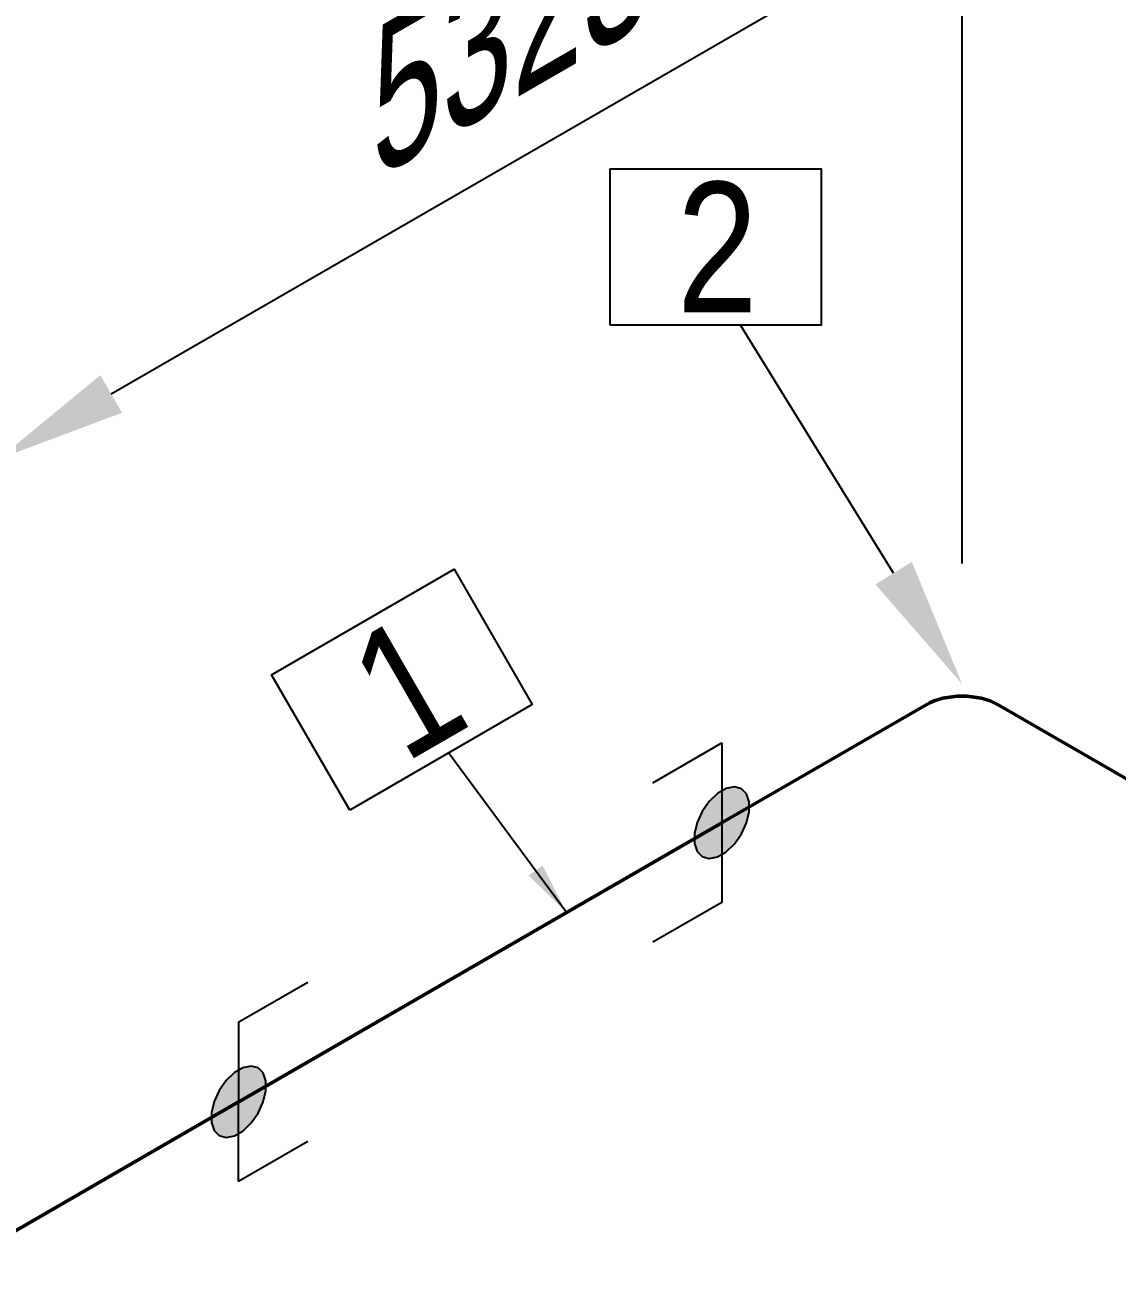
# Model space of a CAD drawing. Header units: millimetres. Extents: x 0 to 594, y 0 to 420.
# Drawn here: x 118.76 to 139.73, y 240.89 to 264.76 of the extents above; entities that cross this region are included whole.
import ezdxf
from ezdxf import colors
from ezdxf.entities.mleader import LeaderData, LeaderLine
from ezdxf.enums import TextEntityAlignment as Align
from ezdxf.math import Vec2, Vec3

# ---------------------------------------------------------------- set-up
doc = ezdxf.new("R2010")
doc.units = ezdxf.units.MM
doc.header["$LTSCALE"] = 0.25
for name, color, linetype in [('용접', 1, 'Continuous'), ('주석', 7, 'Continuous'), ('치수', 1, 'Continuous')]:
    doc.layers.add(name, color=color, linetype=linetype)
doc.layers.add('파이프 작은 보어', color=30, linetype='Continuous', lineweight=50)
doc.styles.add('AdskIsoAnnotation', font='arial.ttf', dxfattribs={"width": 0.8, "height": 1})
doc.styles.add('AdskIsoMetric', font='arial.ttf', dxfattribs={"width": 0.8, "height": 2.5})
doc.styles.add('AdskIsoMetric-30', font='arial.ttf', dxfattribs={"width": 0.8, "height": 2.5})
doc.styles.add('AdskIsoMetric30', font='arial.ttf', dxfattribs={"width": 0.8, "oblique": 30, "height": 2.5})
doc.styles.get("Standard").update_dxf_attribs({"font": 'arial.ttf'})
doc.dimstyles.new('AdskIsoMetric', dxfattribs={"dimtxt": 2.5, "dimasz": 2.5, "dimexe": 1, "dimexo": 2, "dimgap": 0.8, "dimtad": 1, "dimdec": 0, "dimrnd": 1, "dimzin": 0, "dimdsep": 46, "dimtxsty": 'AdskIsoMetric', "dimcen": 0, "dimclrt": 7, "dimadec": 0, "dimazin": 0, "dimtfac": 1, "dimtdec": 0, "dimtmove": 1, "dimatfit": 3, "dimfxl": 0, "dimfrac": 2, "dimtolj": 1, "dimtzin": 0, "dimarcsym": 0})

# ---------------------------------------------------------------- blocks, each defined once
blk = doc.blocks.new('*D77')
at = {"layer": 'Defpoints', "color": 0}
for p in [(151.45, 258.625), (136.755, 252.109), (151.45, 243.625)]:
    blk.add_point(p, dxfattribs=at)
at = {"layer": '치수', "color": 0, "lineweight": -2}
for p, q in [((136.755, 254.419), (136.755, 268.264)), ((138.92, 265.859), (149.285, 259.875)), ((151.45, 245.935), (151.45, 259.78))]:
    blk.add_line(p, q, dxfattribs=at)
at = {"layer": '치수', "color": 0}
for points in [[(139.129, 266.22), (138.712, 265.498), (136.755, 267.109)], [(149.493, 260.236), (149.077, 259.514), (151.45, 258.625)]]:
    blk.add_solid(points, dxfattribs=at)
at = {"layer": '치수', "color": 7, "insert": (144.103, 265.484), "char_height": 2.5, "attachment_point": 5, "rotation": 330, "style": 'AdskIsoMetric-30'}
blk.add_mtext('\\A1;1455', dxfattribs=at)
blk = doc.blocks.new('*D79')
at = {"layer": 'Defpoints', "color": 0}
for p in [(136.755, 267.109), (136.755, 252.109), (118.252, 241.426)]:
    blk.add_point(p, dxfattribs=at)
at = {"layer": '치수', "color": 0, "lineweight": -2}
for p, q in [((136.755, 254.419), (136.755, 268.264)), ((120.417, 257.676), (134.59, 265.859)), ((118.252, 243.736), (118.252, 257.581))]:
    blk.add_line(p, q, dxfattribs=at)
at = {"layer": '치수', "color": 0}
for points in [[(134.382, 266.22), (134.799, 265.498), (136.755, 267.109)], [(120.209, 258.037), (120.626, 257.315), (118.252, 256.426)]]:
    blk.add_solid(points, dxfattribs=at)
at = {"layer": '치수', "color": 7, "insert": (127.504, 264.385), "char_height": 2.5, "attachment_point": 5, "rotation": 30, "style": 'AdskIsoMetric30'}
blk.add_mtext('\\A1;5323', dxfattribs=at)
blk = doc.blocks.new('티-1-Iso2DSkew90')
at = {"color": 0, "linetype": 'ByBlock', "lineweight": -2, "extrusion": (0, 0.816497, 0.57735)}
for p, q in [((0, 0), (-5.303, 3.062)), ((0, 0), (4.612, 2.663)), ((-4.612, -2.663), (0, 0))]:
    blk.add_line(p, q, dxfattribs=at)
blk = doc.blocks.new('엘보우-13-Iso2DSkew90')
at = {"color": 0, "linetype": 'ByBlock', "lineweight": -2, "extrusion": (2.79591e-10, -0.816497, -0.57735)}
for p, q in [((-5.303, -3.062), (-0.691, -0.399)), ((0.691, -0.399), (5.303, -3.062))]:
    blk.add_line(p, q, dxfattribs=at)
at = {"linetype": 'ByBlock', "extrusion": (1.07448e-16, 3.67931e-26, -1)}
blk.add_ellipse((0, -0.798), major_axis=(-0.977, 0), ratio=0.57735, start_param=0.785398, end_param=2.356194, dxfattribs=at)
blk = doc.blocks.new('SocketWeld-1-IsoLeft')
blk.add_hatch(color=256).paths.add_polyline_path([(-0.0294, -0.0234), (-0.0291, -0.0234), (-0.0288, -0.0235), (-0.0285, -0.0236), (-0.0283, -0.0237), (-0.028, -0.0238), (-0.0277, -0.0239), (-0.0274, -0.0239), (-0.0271, -0.024), (-0.0268, -0.0241), (-0.0265, -0.0242), (-0.0263, -0.0243), (-0.026, -0.0244), (-0.0257, -0.0244), (-0.0254, -0.0245), (-0.0251, -0.0246), (-0.0248, -0.0247), (-0.0246, -0.0248), (-0.0243, -0.0249), (-0.024, -0.0249), (-0.0237, -0.025), (-0.0234, -0.0251), (-0.0231, -0.0252), (-0.0228, -0.0253), (-0.0226, -0.0254), (-0.0223, -0.0254), (-0.022, -0.0255), (-0.0217, -0.0256), (-0.0214, -0.0257), (-0.0211, -0.0258), (-0.0209, -0.0259), (-0.0206, -0.0259), (-0.0203, -0.026), (-0.02, -0.0261), (-0.0197, -0.0262), (-0.0194, -0.0263), (-0.0191, -0.0264), (-0.0189, -0.0265), (-0.0186, -0.0265), (-0.0183, -0.0266), (-0.018, -0.0267), (-0.0177, -0.0268), (-0.0174, -0.0269), (-0.0172, -0.027), (-0.0169, -0.027), (-0.0166, -0.0271), (-0.0163, -0.0272), (-0.016, -0.0273), (-0.0157, -0.0274), (-0.0155, -0.0275), (-0.0155, -0.0275), (-0.0151, -0.0275), (-0.0148, -0.0275), (-0.0145, -0.0275), (-0.0142, -0.0276), (-0.0139, -0.0276), (-0.0136, -0.0276), (-0.0132, -0.0277), (-0.0129, -0.0277), (-0.0126, -0.0277), (-0.0123, -0.0277), (-0.012, -0.0278), (-0.0117, -0.0278), (-0.0114, -0.0278), (-0.011, -0.0279), (-0.0107, -0.0279), (-0.0104, -0.0279), (-0.0101, -0.0279), (-0.0098, -0.028), (-0.0095, -0.028), (-0.0091, -0.028), (-0.0088, -0.0281), (-0.0085, -0.0281), (-0.0082, -0.0281), (-0.0079, -0.0281), (-0.0076, -0.0282), (-0.0073, -0.0282), (-0.0069, -0.0282), (-0.0066, -0.0283), (-0.0063, -0.0283), (-0.006, -0.0283), (-0.0057, -0.0283), (-0.0054, -0.0284), (-0.005, -0.0284), (-0.0047, -0.0284), (-0.0044, -0.0285), (-0.0041, -0.0285), (-0.0038, -0.0285), (-0.0035, -0.0286), (-0.0032, -0.0286), (-0.0028, -0.0286), (-0.0025, -0.0286), (-0.0022, -0.0287), (-0.0019, -0.0287), (-0.0016, -0.0287), (-0.0013, -0.0288), (-0.0009, -0.0288), (-0.0006, -0.0288), (-0.0003, -0.0288), (0, -0.0289), (0, -0.0289), (0.0003, -0.0288), (0.0006, -0.0288), (0.0009, -0.0288), (0.0013, -0.0288), (0.0016, -0.0287), (0.0019, -0.0287), (0.0022, -0.0287), (0.0025, -0.0286), (0.0028, -0.0286), (0.0032, -0.0286), (0.0035, -0.0286), (0.0038, -0.0285), (0.0041, -0.0285), (0.0044, -0.0285), (0.0047, -0.0284), (0.005, -0.0284), (0.0054, -0.0284), (0.0057, -0.0283), (0.006, -0.0283), (0.0063, -0.0283), (0.0066, -0.0283), (0.0069, -0.0282), (0.0073, -0.0282), (0.0076, -0.0282), (0.0079, -0.0281), (0.0082, -0.0281), (0.0085, -0.0281), (0.0088, -0.0281), (0.0091, -0.028), (0.0095, -0.028), (0.0098, -0.028), (0.0101, -0.0279), (0.0104, -0.0279), (0.0107, -0.0279), (0.011, -0.0279), (0.0114, -0.0278), (0.0117, -0.0278), (0.012, -0.0278), (0.0123, -0.0277), (0.0126, -0.0277), (0.0129, -0.0277), (0.0132, -0.0277), (0.0136, -0.0276), (0.0139, -0.0276), (0.0142, -0.0276), (0.0145, -0.0275), (0.0148, -0.0275), (0.0151, -0.0275), (0.0155, -0.0275), (0.0155, -0.0275), (0.0157, -0.0274), (0.016, -0.0273), (0.0163, -0.0272), (0.0166, -0.0271), (0.0169, -0.027), (0.0172, -0.027), (0.0174, -0.0269), (0.0177, -0.0268), (0.018, -0.0267), (0.0183, -0.0266), (0.0186, -0.0265), (0.0189, -0.0265), (0.0191, -0.0264), (0.0194, -0.0263), (0.0197, -0.0262), (0.02, -0.0261), (0.0203, -0.026), (0.0206, -0.0259), (0.0209, -0.0259), (0.0211, -0.0258), (0.0214, -0.0257), (0.0217, -0.0256), (0.022, -0.0255), (0.0223, -0.0254), (0.0226, -0.0254), (0.0228, -0.0253), (0.0231, -0.0252), (0.0234, -0.0251), (0.0237, -0.025), (0.024, -0.0249), (0.0243, -0.0249), (0.0246, -0.0248), (0.0248, -0.0247), (0.0251, -0.0246), (0.0254, -0.0245), (0.0257, -0.0244), (0.026, -0.0244), (0.0263, -0.0243), (0.0265, -0.0242), (0.0268, -0.0241), (0.0271, -0.024), (0.0274, -0.0239), (0.0277, -0.0239), (0.028, -0.0238), (0.0283, -0.0237), (0.0285, -0.0236), (0.0288, -0.0235), (0.0291, -0.0234), (0.0294, -0.0234), (0.0294, -0.0234), (0.0296, -0.0232), (0.0298, -0.0231), (0.0301, -0.023), (0.0303, -0.0228), (0.0305, -0.0227), (0.0307, -0.0226), (0.031, -0.0224), (0.0312, -0.0223), (0.0314, -0.0222), (0.0316, -0.0221), (0.0319, -0.0219), (0.0321, -0.0218), (0.0323, -0.0217), (0.0325, -0.0215), (0.0328, -0.0214), (0.033, -0.0213), (0.0332, -0.0211), (0.0335, -0.021), (0.0337, -0.0209), (0.0339, -0.0207), (0.0341, -0.0206), (0.0344, -0.0205), (0.0346, -0.0204), (0.0348, -0.0202), (0.035, -0.0201), (0.0353, -0.02), (0.0355, -0.0198), (0.0357, -0.0197), (0.0359, -0.0196), (0.0362, -0.0194), (0.0364, -0.0193), (0.0366, -0.0192), (0.0368, -0.0191), (0.0371, -0.0189), (0.0373, -0.0188), (0.0375, -0.0187), (0.0377, -0.0185), (0.038, -0.0184), (0.0382, -0.0183), (0.0384, -0.0181), (0.0386, -0.018), (0.0389, -0.0179), (0.0391, -0.0177), (0.0393, -0.0176), (0.0395, -0.0175), (0.0398, -0.0174), (0.04, -0.0172), (0.0402, -0.0171), (0.0405, -0.017), (0.0405, -0.017), (0.0406, -0.0168), (0.0407, -0.0166), (0.0409, -0.0165), (0.041, -0.0163), (0.0412, -0.0161), (0.0413, -0.016), (0.0415, -0.0158), (0.0416, -0.0157), (0.0418, -0.0155), (0.0419, -0.0153), (0.042, -0.0152), (0.0422, -0.015), (0.0423, -0.0148), (0.0425, -0.0147), (0.0426, -0.0145), (0.0428, -0.0143), (0.0429, -0.0142), (0.0431, -0.014), (0.0432, -0.0138), (0.0433, -0.0137), (0.0435, -0.0135), (0.0436, -0.0134), (0.0438, -0.0132), (0.0439, -0.013), (0.0441, -0.0129), (0.0442, -0.0127), (0.0444, -0.0125), (0.0445, -0.0124), (0.0447, -0.0122), (0.0448, -0.012), (0.0449, -0.0119), (0.0451, -0.0117), (0.0452, -0.0115), (0.0454, -0.0114), (0.0455, -0.0112), (0.0457, -0.0111), (0.0458, -0.0109), (0.046, -0.0107), (0.0461, -0.0106), (0.0462, -0.0104), (0.0464, -0.0102), (0.0465, -0.0101), (0.0467, -0.0099), (0.0468, -0.0097), (0.047, -0.0096), (0.0471, -0.0094), (0.0473, -0.0092), (0.0474, -0.0091), (0.0476, -0.0089), (0.0476, -0.0089), (0.0476, -0.0087), (0.0477, -0.0086), (0.0477, -0.0084), (0.0478, -0.0082), (0.0478, -0.008), (0.0479, -0.0078), (0.0479, -0.0076), (0.048, -0.0075), (0.048, -0.0073), (0.0481, -0.0071), (0.0481, -0.0069), (0.0482, -0.0067), (0.0482, -0.0066), (0.0483, -0.0064), (0.0483, -0.0062), (0.0484, -0.006), (0.0484, -0.0058), (0.0485, -0.0056), (0.0485, -0.0055), (0.0486, -0.0053), (0.0486, -0.0051), (0.0487, -0.0049), (0.0487, -0.0047), (0.0488, -0.0046), (0.0488, -0.0044), (0.0489, -0.0042), (0.0489, -0.004), (0.049, -0.0038), (0.049, -0.0036), (0.0491, -0.0035), (0.0491, -0.0033), (0.0492, -0.0031), (0.0492, -0.0029), (0.0493, -0.0027), (0.0493, -0.0025), (0.0494, -0.0024), (0.0494, -0.0022), (0.0495, -0.002), (0.0495, -0.0018), (0.0496, -0.0016), (0.0496, -0.0015), (0.0497, -0.0013), (0.0497, -0.0011), (0.0498, -0.0009), (0.0498, -0.0007), (0.0499, -0.0005), (0.0499, -0.0004), (0.05, -0.0002), (0.05, 0), (0.05, 0), (0.05, 0.0002), (0.0499, 0.0004), (0.0499, 0.0005), (0.0498, 0.0007), (0.0498, 0.0009), (0.0497, 0.0011), (0.0497, 0.0013), (0.0496, 0.0015), (0.0496, 0.0016), (0.0495, 0.0018), (0.0495, 0.002), (0.0494, 0.0022), (0.0494, 0.0024), (0.0493, 0.0025), (0.0493, 0.0027), (0.0492, 0.0029), (0.0492, 0.0031), (0.0491, 0.0033), (0.0491, 0.0035), (0.049, 0.0036), (0.049, 0.0038), (0.0489, 0.004), (0.0489, 0.0042), (0.0488, 0.0044), (0.0488, 0.0046), (0.0487, 0.0047), (0.0487, 0.0049), (0.0486, 0.0051), (0.0486, 0.0053), (0.0485, 0.0055), (0.0485, 0.0056), (0.0484, 0.0058), (0.0484, 0.006), (0.0483, 0.0062), (0.0483, 0.0064), (0.0482, 0.0066), (0.0482, 0.0067), (0.0481, 0.0069), (0.0481, 0.0071), (0.048, 0.0073), (0.048, 0.0075), (0.0479, 0.0076), (0.0479, 0.0078), (0.0478, 0.008), (0.0478, 0.0082), (0.0477, 0.0084), (0.0477, 0.0086), (0.0476, 0.0087), (0.0476, 0.0089), (0.0476, 0.0089), (0.0474, 0.0091), (0.0473, 0.0092), (0.0471, 0.0094), (0.047, 0.0096), (0.0468, 0.0097), (0.0467, 0.0099), (0.0465, 0.0101), (0.0464, 0.0102), (0.0462, 0.0104), (0.0461, 0.0106), (0.046, 0.0107), (0.0458, 0.0109), (0.0457, 0.0111), (0.0455, 0.0112), (0.0454, 0.0114), (0.0452, 0.0115), (0.0451, 0.0117), (0.0449, 0.0119), (0.0448, 0.012), (0.0447, 0.0122), (0.0445, 0.0124), (0.0444, 0.0125), (0.0442, 0.0127), (0.0441, 0.0129), (0.0439, 0.013), (0.0438, 0.0132), (0.0436, 0.0134), (0.0435, 0.0135), (0.0433, 0.0137), (0.0432, 0.0138), (0.0431, 0.014), (0.0429, 0.0142), (0.0428, 0.0143), (0.0426, 0.0145), (0.0425, 0.0147), (0.0423, 0.0148), (0.0422, 0.015), (0.042, 0.0152), (0.0419, 0.0153), (0.0418, 0.0155), (0.0416, 0.0157), (0.0415, 0.0158), (0.0413, 0.016), (0.0412, 0.0161), (0.041, 0.0163), (0.0409, 0.0165), (0.0407, 0.0166), (0.0406, 0.0168), (0.0405, 0.017), (0.0405, 0.017), (0.0402, 0.0171), (0.04, 0.0172), (0.0398, 0.0174), (0.0395, 0.0175), (0.0393, 0.0176), (0.0391, 0.0177), (0.0389, 0.0179), (0.0386, 0.018), (0.0384, 0.0181), (0.0382, 0.0183), (0.038, 0.0184), (0.0377, 0.0185), (0.0375, 0.0187), (0.0373, 0.0188), (0.0371, 0.0189), (0.0368, 0.0191), (0.0366, 0.0192), (0.0364, 0.0193), (0.0362, 0.0194), (0.0359, 0.0196), (0.0357, 0.0197), (0.0355, 0.0198), (0.0353, 0.02), (0.035, 0.0201), (0.0348, 0.0202), (0.0346, 0.0204), (0.0344, 0.0205), (0.0341, 0.0206), (0.0339, 0.0207), (0.0337, 0.0209), (0.0335, 0.021), (0.0332, 0.0211), (0.033, 0.0213), (0.0328, 0.0214), (0.0325, 0.0215), (0.0323, 0.0217), (0.0321, 0.0218), (0.0319, 0.0219), (0.0316, 0.0221), (0.0314, 0.0222), (0.0312, 0.0223), (0.031, 0.0224), (0.0307, 0.0226), (0.0305, 0.0227), (0.0303, 0.0228), (0.0301, 0.023), (0.0298, 0.0231), (0.0296, 0.0232), (0.0294, 0.0234), (0.0294, 0.0234), (0.0291, 0.0234), (0.0288, 0.0235), (0.0285, 0.0236), (0.0283, 0.0237), (0.028, 0.0238), (0.0277, 0.0239), (0.0274, 0.0239), (0.0271, 0.024), (0.0268, 0.0241), (0.0265, 0.0242), (0.0263, 0.0243), (0.026, 0.0244), (0.0257, 0.0244), (0.0254, 0.0245), (0.0251, 0.0246), (0.0248, 0.0247), (0.0246, 0.0248), (0.0243, 0.0249), (0.024, 0.0249), (0.0237, 0.025), (0.0234, 0.0251), (0.0231, 0.0252), (0.0228, 0.0253), (0.0226, 0.0254), (0.0223, 0.0254), (0.022, 0.0255), (0.0217, 0.0256), (0.0214, 0.0257), (0.0211, 0.0258), (0.0209, 0.0259), (0.0206, 0.0259), (0.0203, 0.026), (0.02, 0.0261), (0.0197, 0.0262), (0.0194, 0.0263), (0.0191, 0.0264), (0.0189, 0.0265), (0.0186, 0.0265), (0.0183, 0.0266), (0.018, 0.0267), (0.0177, 0.0268), (0.0174, 0.0269), (0.0172, 0.027), (0.0169, 0.027), (0.0166, 0.0271), (0.0163, 0.0272), (0.016, 0.0273), (0.0157, 0.0274), (0.0155, 0.0275), (0.0155, 0.0275), (0.0151, 0.0275), (0.0148, 0.0275), (0.0145, 0.0275), (0.0142, 0.0276), (0.0139, 0.0276), (0.0136, 0.0276), (0.0132, 0.0277), (0.0129, 0.0277), (0.0126, 0.0277), (0.0123, 0.0277), (0.012, 0.0278), (0.0117, 0.0278), (0.0114, 0.0278), (0.011, 0.0279), (0.0107, 0.0279), (0.0104, 0.0279), (0.0101, 0.0279), (0.0098, 0.028), (0.0095, 0.028), (0.0091, 0.028), (0.0088, 0.0281), (0.0085, 0.0281), (0.0082, 0.0281), (0.0079, 0.0281), (0.0076, 0.0282), (0.0073, 0.0282), (0.0069, 0.0282), (0.0066, 0.0283), (0.0063, 0.0283), (0.006, 0.0283), (0.0057, 0.0283), (0.0054, 0.0284), (0.005, 0.0284), (0.0047, 0.0284), (0.0044, 0.0285), (0.0041, 0.0285), (0.0038, 0.0285), (0.0035, 0.0286), (0.0032, 0.0286), (0.0028, 0.0286), (0.0025, 0.0286), (0.0022, 0.0287), (0.0019, 0.0287), (0.0016, 0.0287), (0.0013, 0.0288), (0.0009, 0.0288), (0.0006, 0.0288), (0.0003, 0.0288), (0, 0.0289), (0, 0.0289), (-0.0003, 0.0288), (-0.0006, 0.0288), (-0.0009, 0.0288), (-0.0013, 0.0288), (-0.0016, 0.0287), (-0.0019, 0.0287), (-0.0022, 0.0287), (-0.0025, 0.0286), (-0.0028, 0.0286), (-0.0032, 0.0286), (-0.0035, 0.0286), (-0.0038, 0.0285), (-0.0041, 0.0285), (-0.0044, 0.0285), (-0.0047, 0.0284), (-0.005, 0.0284), (-0.0054, 0.0284), (-0.0057, 0.0283), (-0.006, 0.0283), (-0.0063, 0.0283), (-0.0066, 0.0283), (-0.0069, 0.0282), (-0.0073, 0.0282), (-0.0076, 0.0282), (-0.0079, 0.0281), (-0.0082, 0.0281), (-0.0085, 0.0281), (-0.0088, 0.0281), (-0.0091, 0.028), (-0.0095, 0.028), (-0.0098, 0.028), (-0.0101, 0.0279), (-0.0104, 0.0279), (-0.0107, 0.0279), (-0.011, 0.0279), (-0.0114, 0.0278), (-0.0117, 0.0278), (-0.012, 0.0278), (-0.0123, 0.0277), (-0.0126, 0.0277), (-0.0129, 0.0277), (-0.0132, 0.0277), (-0.0136, 0.0276), (-0.0139, 0.0276), (-0.0142, 0.0276), (-0.0145, 0.0275), (-0.0148, 0.0275), (-0.0151, 0.0275), (-0.0155, 0.0275), (-0.0155, 0.0275), (-0.0157, 0.0274), (-0.016, 0.0273), (-0.0163, 0.0272), (-0.0166, 0.0271), (-0.0169, 0.027), (-0.0172, 0.027), (-0.0174, 0.0269), (-0.0177, 0.0268), (-0.018, 0.0267), (-0.0183, 0.0266), (-0.0186, 0.0265), (-0.0189, 0.0265), (-0.0191, 0.0264), (-0.0194, 0.0263), (-0.0197, 0.0262), (-0.02, 0.0261), (-0.0203, 0.026), (-0.0206, 0.0259), (-0.0209, 0.0259), (-0.0211, 0.0258), (-0.0214, 0.0257), (-0.0217, 0.0256), (-0.022, 0.0255), (-0.0223, 0.0254), (-0.0226, 0.0254), (-0.0228, 0.0253), (-0.0231, 0.0252), (-0.0234, 0.0251), (-0.0237, 0.025), (-0.024, 0.0249), (-0.0243, 0.0249), (-0.0246, 0.0248), (-0.0248, 0.0247), (-0.0251, 0.0246), (-0.0254, 0.0245), (-0.0257, 0.0244), (-0.026, 0.0244), (-0.0263, 0.0243), (-0.0265, 0.0242), (-0.0268, 0.0241), (-0.0271, 0.024), (-0.0274, 0.0239), (-0.0277, 0.0239), (-0.028, 0.0238), (-0.0283, 0.0237), (-0.0285, 0.0236), (-0.0288, 0.0235), (-0.0291, 0.0234), (-0.0294, 0.0234), (-0.0294, 0.0234), (-0.0296, 0.0232), (-0.0298, 0.0231), (-0.0301, 0.023), (-0.0303, 0.0228), (-0.0305, 0.0227), (-0.0307, 0.0226), (-0.031, 0.0224), (-0.0312, 0.0223), (-0.0314, 0.0222), (-0.0316, 0.0221), (-0.0319, 0.0219), (-0.0321, 0.0218), (-0.0323, 0.0217), (-0.0325, 0.0215), (-0.0328, 0.0214), (-0.033, 0.0213), (-0.0332, 0.0211), (-0.0335, 0.021), (-0.0337, 0.0209), (-0.0339, 0.0207), (-0.0341, 0.0206), (-0.0344, 0.0205), (-0.0346, 0.0204), (-0.0348, 0.0202), (-0.035, 0.0201), (-0.0353, 0.02), (-0.0355, 0.0198), (-0.0357, 0.0197), (-0.0359, 0.0196), (-0.0362, 0.0194), (-0.0364, 0.0193), (-0.0366, 0.0192), (-0.0368, 0.0191), (-0.0371, 0.0189), (-0.0373, 0.0188), (-0.0375, 0.0187), (-0.0377, 0.0185), (-0.038, 0.0184), (-0.0382, 0.0183), (-0.0384, 0.0181), (-0.0386, 0.018), (-0.0389, 0.0179), (-0.0391, 0.0177), (-0.0393, 0.0176), (-0.0395, 0.0175), (-0.0398, 0.0174), (-0.04, 0.0172), (-0.0402, 0.0171), (-0.0405, 0.017), (-0.0405, 0.017), (-0.0406, 0.0168), (-0.0407, 0.0166), (-0.0409, 0.0165), (-0.041, 0.0163), (-0.0412, 0.0161), (-0.0413, 0.016), (-0.0415, 0.0158), (-0.0416, 0.0157), (-0.0418, 0.0155), (-0.0419, 0.0153), (-0.042, 0.0152), (-0.0422, 0.015), (-0.0423, 0.0148), (-0.0425, 0.0147), (-0.0426, 0.0145), (-0.0428, 0.0143), (-0.0429, 0.0142), (-0.0431, 0.014), (-0.0432, 0.0138), (-0.0433, 0.0137), (-0.0435, 0.0135), (-0.0436, 0.0134), (-0.0438, 0.0132), (-0.0439, 0.013), (-0.0441, 0.0129), (-0.0442, 0.0127), (-0.0444, 0.0125), (-0.0445, 0.0124), (-0.0447, 0.0122), (-0.0448, 0.012), (-0.0449, 0.0119), (-0.0451, 0.0117), (-0.0452, 0.0115), (-0.0454, 0.0114), (-0.0455, 0.0112), (-0.0457, 0.0111), (-0.0458, 0.0109), (-0.046, 0.0107), (-0.0461, 0.0106), (-0.0462, 0.0104), (-0.0464, 0.0102), (-0.0465, 0.0101), (-0.0467, 0.0099), (-0.0468, 0.0097), (-0.047, 0.0096), (-0.0471, 0.0094), (-0.0473, 0.0092), (-0.0474, 0.0091), (-0.0476, 0.0089), (-0.0476, 0.0089), (-0.0476, 0.0087), (-0.0477, 0.0086), (-0.0477, 0.0084), (-0.0478, 0.0082), (-0.0478, 0.008), (-0.0479, 0.0078), (-0.0479, 0.0076), (-0.048, 0.0075), (-0.048, 0.0073), (-0.0481, 0.0071), (-0.0481, 0.0069), (-0.0482, 0.0067), (-0.0482, 0.0066), (-0.0483, 0.0064), (-0.0483, 0.0062), (-0.0484, 0.006), (-0.0484, 0.0058), (-0.0485, 0.0056), (-0.0485, 0.0055), (-0.0486, 0.0053), (-0.0486, 0.0051), (-0.0487, 0.0049), (-0.0487, 0.0047), (-0.0488, 0.0046), (-0.0488, 0.0044), (-0.0489, 0.0042), (-0.0489, 0.004), (-0.049, 0.0038), (-0.049, 0.0036), (-0.0491, 0.0035), (-0.0491, 0.0033), (-0.0492, 0.0031), (-0.0492, 0.0029), (-0.0493, 0.0027), (-0.0493, 0.0025), (-0.0494, 0.0024), (-0.0494, 0.0022), (-0.0495, 0.002), (-0.0495, 0.0018), (-0.0496, 0.0016), (-0.0496, 0.0015), (-0.0497, 0.0013), (-0.0497, 0.0011), (-0.0498, 0.0009), (-0.0498, 0.0007), (-0.0499, 0.0005), (-0.0499, 0.0004), (-0.05, 0.0002), (-0.05, 0), (-0.05, 0), (-0.05, -0.0002), (-0.0499, -0.0004), (-0.0499, -0.0005), (-0.0498, -0.0007), (-0.0498, -0.0009), (-0.0497, -0.0011), (-0.0497, -0.0013), (-0.0496, -0.0015), (-0.0496, -0.0016), (-0.0495, -0.0018), (-0.0495, -0.002), (-0.0494, -0.0022), (-0.0494, -0.0024), (-0.0493, -0.0025), (-0.0493, -0.0027), (-0.0492, -0.0029), (-0.0492, -0.0031), (-0.0491, -0.0033), (-0.0491, -0.0035), (-0.049, -0.0036), (-0.049, -0.0038), (-0.0489, -0.004), (-0.0489, -0.0042), (-0.0488, -0.0044), (-0.0488, -0.0046), (-0.0487, -0.0047), (-0.0487, -0.0049), (-0.0486, -0.0051), (-0.0486, -0.0053), (-0.0485, -0.0055), (-0.0485, -0.0056), (-0.0484, -0.0058), (-0.0484, -0.006), (-0.0483, -0.0062), (-0.0483, -0.0064), (-0.0482, -0.0066), (-0.0482, -0.0067), (-0.0481, -0.0069), (-0.0481, -0.0071), (-0.048, -0.0073), (-0.048, -0.0075), (-0.0479, -0.0076), (-0.0479, -0.0078), (-0.0478, -0.008), (-0.0478, -0.0082), (-0.0477, -0.0084), (-0.0477, -0.0086), (-0.0476, -0.0087), (-0.0476, -0.0089), (-0.0476, -0.0089), (-0.0474, -0.0091), (-0.0473, -0.0092), (-0.0471, -0.0094), (-0.047, -0.0096), (-0.0468, -0.0097), (-0.0467, -0.0099), (-0.0465, -0.0101), (-0.0464, -0.0102), (-0.0462, -0.0104), (-0.0461, -0.0106), (-0.046, -0.0107), (-0.0458, -0.0109), (-0.0457, -0.0111), (-0.0455, -0.0112), (-0.0454, -0.0114), (-0.0452, -0.0115), (-0.0451, -0.0117), (-0.0449, -0.0119), (-0.0448, -0.012), (-0.0447, -0.0122), (-0.0445, -0.0124), (-0.0444, -0.0125), (-0.0442, -0.0127), (-0.0441, -0.0129), (-0.0439, -0.013), (-0.0438, -0.0132), (-0.0436, -0.0134), (-0.0435, -0.0135), (-0.0433, -0.0137), (-0.0432, -0.0138), (-0.0431, -0.014), (-0.0429, -0.0142), (-0.0428, -0.0143), (-0.0426, -0.0145), (-0.0425, -0.0147), (-0.0423, -0.0148), (-0.0422, -0.015), (-0.042, -0.0152), (-0.0419, -0.0153), (-0.0418, -0.0155), (-0.0416, -0.0157), (-0.0415, -0.0158), (-0.0413, -0.016), (-0.0412, -0.0161), (-0.041, -0.0163), (-0.0409, -0.0165), (-0.0407, -0.0166), (-0.0406, -0.0168), (-0.0405, -0.017), (-0.0405, -0.017), (-0.0402, -0.0171), (-0.04, -0.0172), (-0.0398, -0.0174), (-0.0395, -0.0175), (-0.0393, -0.0176), (-0.0391, -0.0177), (-0.0389, -0.0179), (-0.0386, -0.018), (-0.0384, -0.0181), (-0.0382, -0.0183), (-0.038, -0.0184), (-0.0377, -0.0185), (-0.0375, -0.0187), (-0.0373, -0.0188), (-0.0371, -0.0189), (-0.0368, -0.0191), (-0.0366, -0.0192), (-0.0364, -0.0193), (-0.0362, -0.0194), (-0.0359, -0.0196), (-0.0357, -0.0197), (-0.0355, -0.0198), (-0.0353, -0.02), (-0.035, -0.0201), (-0.0348, -0.0202), (-0.0346, -0.0204), (-0.0344, -0.0205), (-0.0341, -0.0206), (-0.0339, -0.0207), (-0.0337, -0.0209), (-0.0335, -0.021), (-0.0332, -0.0211), (-0.033, -0.0213), (-0.0328, -0.0214), (-0.0325, -0.0215), (-0.0323, -0.0217), (-0.0321, -0.0218), (-0.0319, -0.0219), (-0.0316, -0.0221), (-0.0314, -0.0222), (-0.0312, -0.0223), (-0.031, -0.0224), (-0.0307, -0.0226), (-0.0305, -0.0227), (-0.0303, -0.0228), (-0.0301, -0.023), (-0.0298, -0.0231), (-0.0296, -0.0232)], flags=0)
at = {"color": 0, "linetype": 'ByBlock', "lineweight": -2, "extrusion": (0, 0.816497, 0.57735)}
for p, q in [((0, 0.1021), (0.0884, 0.051)), ((0.0884, 0.051), (-0.0884, -0.051)), ((-0.0405, 0.017), (-0.0476, 0.0089)), ((-0.0294, 0.0234), (-0.0405, 0.017)), ((-0.0155, 0.0275), (-0.0294, 0.0234)), ((0, 0.0289), (-0.0155, 0.0275)), ((0.0155, 0.0275), (0, 0.0289)), ((0.0294, 0.0234), (0.0155, 0.0275)), ((0.0405, 0.017), (0.0294, 0.0234)), ((0.0476, 0.0089), (0.0405, 0.017)), ((-0.0476, 0.0089), (-0.05, 0)), ((-0.05, 0), (-0.0476, -0.0089)), ((0.05, 0), (0.0476, 0.0089)), ((0.0476, -0.0089), (0.05, 0)), ((-0.0884, -0.051), (-0.1768, 0)), ((-0.0476, -0.0089), (-0.0405, -0.017)), ((0.0405, -0.017), (0.0476, -0.0089)), ((-0.0405, -0.017), (-0.0294, -0.0234)), ((-0.0294, -0.0234), (-0.0155, -0.0275)), ((-0.0155, -0.0275), (0, -0.0289)), ((0, -0.0289), (0.0155, -0.0275)), ((0.0155, -0.0275), (0.0294, -0.0234)), ((0.0294, -0.0234), (0.0405, -0.017))]:
    blk.add_line(p, q, dxfattribs=at)
blk = doc.blocks.new('AnnoRect')
at = {"color": 0, "linetype": 'ByBlock', "lineweight": -2}
blk.add_wipeout([(-0.8095, -0.6), (-0.8095, 0.6), (0.8095, 0.6), (0.8095, -0.6)], dxfattribs=at)
blk.add_lwpolyline([(-0.8095, -0.6), (-0.8095, 0.6), (0.8095, 0.6), (0.8095, -0.6)], close=True, dxfattribs=at)
at = {"color": 0, "linetype": 'ByBlock', "lineweight": -2, "style": 'AdskIsoAnnotation', "width": 0.8}
blk.add_attdef('XX', text='', height=1, dxfattribs=at).set_placement((0, 0), align=Align.MIDDLE_CENTER)

msp = doc.modelspace()

# ---------------------------------------------------------------- linework, layer by layer
at = {"layer": '파이프 작은 보어'}
msp.add_lwpolyline([(122.8645, 244.0892), (132.1431, 249.4463)], dxfattribs=at)

# ---------------------------------------------------------------- block references
at = {"layer": '용접', "xscale": 15, "yscale": 15, "zscale": 15}
for p, rotation in [((132.1431, 249.4463), 60.00000000367226), ((122.8645, 244.0892), 240.0000000036723)]:
    msp.add_blockref('SocketWeld-1-IsoLeft', p, dxfattribs=dict(at, rotation=rotation))
at = {"layer": '파이프 작은 보어'}
for name, p in [('엘보우-13-Iso2DSkew90', (136.7554, 252.1092)), ('티-1-Iso2DSkew90', (118.2522, 241.4263))]:
    msp.add_blockref(name, p, dxfattribs=at)

# ---------------------------------------------------------------- dimensions: what is measured, and where the dimension line sits
at = {"layer": '치수'}
for base, p1, p2, angle, text, override, picture, middle in [((151.4501, 258.6252), (136.7554, 252.1092), (151.4501, 243.6252), 330, '1455', {"dimtad": 0, "dimlfac": 85.743369, "dimtxsty": 'AdskIsoMetric-30', "dimse1": 0, "dimse2": 0, "dimsd1": 0, "dimsd2": 0, "dimtmove": 1}, '*D77', (144.1028, 265.4841)), ((136.7554, 267.1092), (118.2522, 241.4263), (136.7554, 252.1092), 30, '5323', {"dimtad": 0, "dimlfac": 249.160762, "dimtxsty": 'AdskIsoMetric30', "dimse1": 0, "dimse2": 0, "dimsd1": 0, "dimsd2": 0, "dimtmove": 1}, '*D79', (127.5038, 264.3847))]:
    dim = msp.add_linear_dim(base=base, p1=p1, p2=p2, angle=angle, text=text, dimstyle='AdskIsoMetric', override=override, dxfattribs=at)
    dim.commit()
    dim.dimension.update_dxf_attribs({"geometry": picture, "text_midpoint": middle, "dimtype": 160})

# ---------------------------------------------------------------- leaders
at = {"layer": '주석'}
ml = msp.add_multileader_mtext('Standard', dxfattribs=at)
ml.set_content('')
ml.set_leader_properties()
ml.build(insert=Vec2(0, 0))
ml.multileader.update_dxf_attribs({"dogleg_length": 0, "arrow_head_size": 2.5})
ctx = ml.context
ctx.base_point, ctx.arrow_head_size = Vec3(132.5, 259), 2.5
notes = []
notes.append((ctx, [(0, (1, 1, 0), (132.5, 259), (-1, 0), 0, [(0, [(136.7554, 252.1092)], 0, [])])]))
ctx.mtext, ml.multileader.dxf.content_type = None, 0
ml = msp.add_multileader_mtext('Standard', dxfattribs=at)
ml.set_content('')
ml.set_leader_properties()
ml.build(insert=Vec2(0, 0))
ml.multileader.update_dxf_attribs({"dogleg_length": 0, "arrow_head_size": 0})
ctx = ml.context
ctx.base_point, ctx.arrow_head_size = Vec3(126.897, 250.7859), 0
notes.append((ctx, [(0, (1, 1, 0), (126.897, 250.7859), (-1, 0), 0, [(0, [(129.1595, 247.7237)], 0, [])])]))
ctx.mtext, ml.multileader.dxf.content_type = None, 0
for ctx, leaders in notes:
    for number, flags, end, landing, length, lines in leaders:
        leader = LeaderData()
        leader.index, (leader.has_last_leader_line, leader.has_dogleg_vector, leader.attachment_direction) = number, flags
        leader.last_leader_point, leader.dogleg_vector, leader.dogleg_length = Vec3(end), Vec3(landing), length
        for number, points, colour, breaks in lines:
            line = LeaderLine()
            line.index, line.vertices, line.color, line.breaks = number, Vec3.list(points), colors.encode_raw_color(colour), breaks
            leader.lines.append(line)
        ctx.leaders.append(leader)

# ---------------------------------------------------------------- next in the draw order: block references
ref = msp.add_blockref('AnnoRect', (132.0238, 260.5), dxfattribs=dict(at, xscale=2.5, yscale=2.5, zscale=2.5))
ref.add_attrib('XX_001', '2', (131.2796, 259.2449), dxfattribs={"layer": '0', "color": 0, "linetype": 'ByBlock', "lineweight": -2, "height": 2.5, "style": 'AdskIsoAnnotation', "width": 0.8})
ref = msp.add_blockref('AnnoRect', (126, 252), dxfattribs=dict(at, xscale=2.5, yscale=2.5, zscale=2.5, rotation=30.00000001510513))
ref.add_attrib('XX_001', '1', (126.0451, 250.5767), dxfattribs={"layer": '0', "color": 0, "linetype": 'ByBlock', "lineweight": -2, "height": 2.5, "rotation": 30, "style": 'AdskIsoAnnotation', "width": 0.8})

doc.saveas('drawing.dxf')
